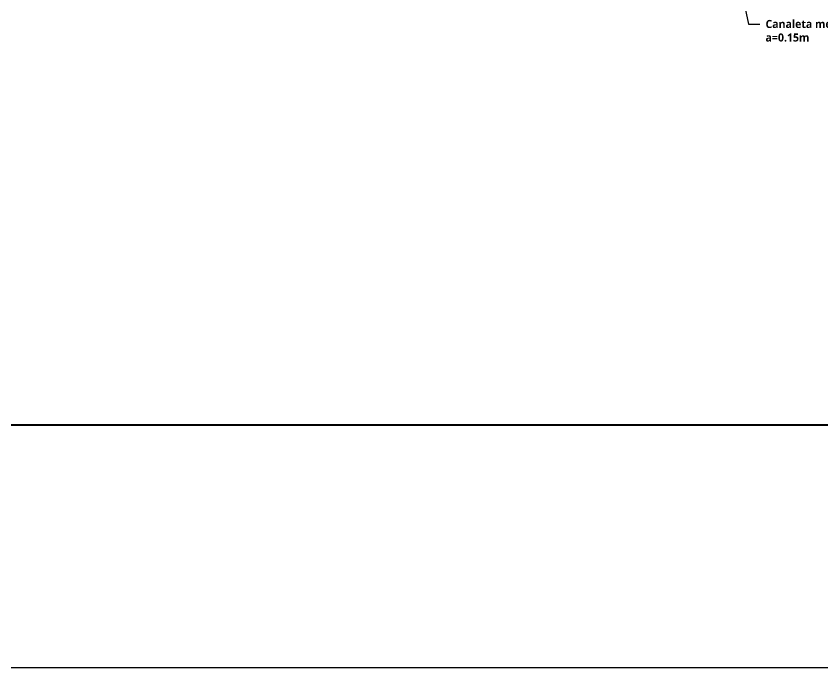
# Model space of a CAD drawing. Header units: metres. Extents: x 27 to 147, y -173 to 8.
# Drawn here: x 73.8 to 86.76, y -81.52 to -71.05 of the extents above; entities that cross this region are included whole.
import ezdxf
from ezdxf import colors
from ezdxf.entities.mleader import LeaderData, LeaderLine
from ezdxf.math import Vec2, Vec3

# ---------------------------------------------------------------- set-up
doc = ezdxf.new("R2010")
doc.units = ezdxf.units.M
doc.layers.add('letras sr', color=7, linetype='Continuous', lineweight=5)
doc.styles.add('Generales', font='trebuc.ttf', dxfattribs={"height": 0.1})

msp = doc.modelspace()

# ---------------------------------------------------------------- linework, layer by layer
at = {"color": 7}
msp.add_lwpolyline([(26.786, 8.485), (146.786, 8.485), (146.786, -81.515), (26.786, -81.515), (26.786, 8.485)], dxfattribs=at)
at = {"color": 7, "lineweight": 40}
msp.add_lwpolyline([(27.786, 7.485), (145.786, 7.485), (145.786, -77.621), (27.786, -77.621)], close=True, dxfattribs=at)

# ---------------------------------------------------------------- leaders
at = {"layer": 'letras sr'}
ml = msp.add_multileader_mtext('Standard', dxfattribs=at)
ml.set_content('{\\fTrebuchet MS|b1|i0|c0|p34;Canaleta metálica\\Pa=0.15m}', color=256, style='Generales')
ml.set_leader_properties()
ml.build(insert=Vec2(0, 0))
ml.multileader.update_dxf_attribs({"text_right_attachment_type": 6, "dogleg_length": 0.183, "arrow_head_size": 0.18})
ctx = ml.context
ctx.base_point, ctx.char_height, ctx.arrow_head_size, ctx.landing_gap_size, ctx.plane_origin = Vec3(85.748, -71.18), 0.13, 0.18, 0.09, Vec3(87.739, -69.702)
ctx.right_attachment = 6
notes = []
notes.append((ctx, [(1, (1, 1, 0), (85.565, -71.18), (1, 0), 0.183, [(0, [(85.426, -70.54)], 0, [])])]))
ctx.mtext.insert, ctx.mtext.width, ctx.mtext.defined_height, ctx.mtext.flow_direction = Vec3(85.838, -71.113), 1.6912, 0.527, 5
for ctx, leaders in notes:
    for number, flags, end, landing, length, lines in leaders:
        leader = LeaderData()
        leader.index, (leader.has_last_leader_line, leader.has_dogleg_vector, leader.attachment_direction) = number, flags
        leader.last_leader_point, leader.dogleg_vector, leader.dogleg_length = Vec3(end), Vec3(landing), length
        for number, points, colour, breaks in lines:
            line = LeaderLine()
            line.index, line.vertices, line.color, line.breaks = number, Vec3.list(points), colors.encode_raw_color(colour), breaks
            leader.lines.append(line)
        ctx.leaders.append(leader)

doc.saveas('drawing.dxf')
